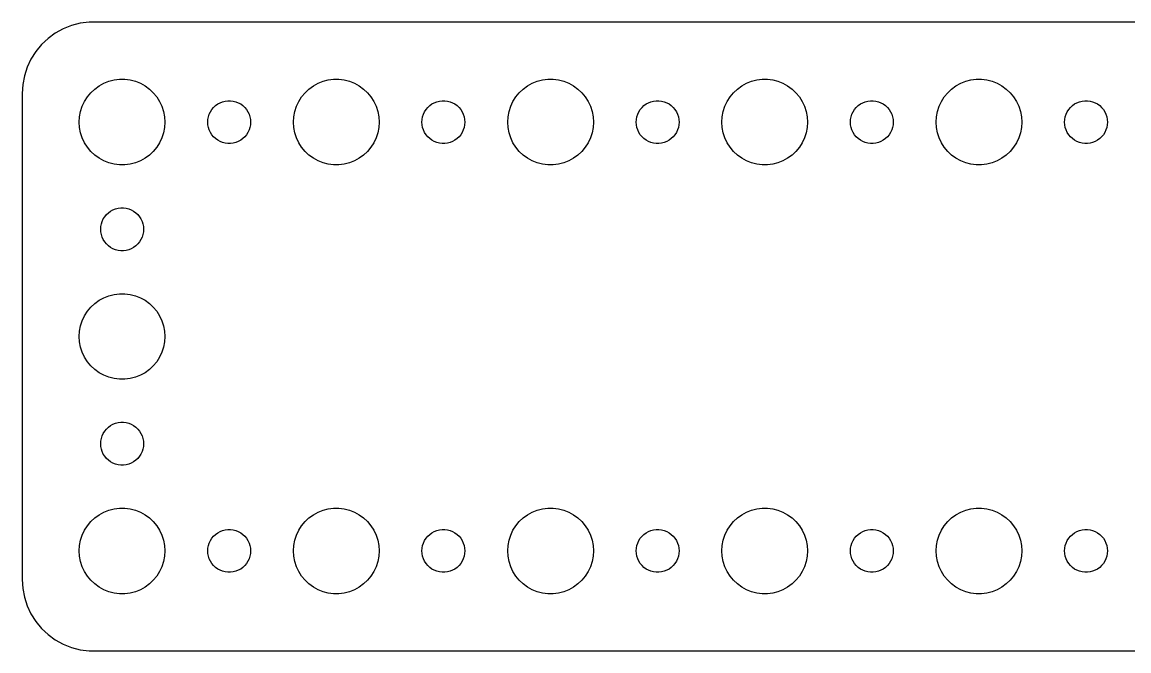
# Model space of a CAD drawing. Header units: metres. Extents: x -157 to 157, y -22 to 22.
# Drawn here: x -157 to -79.5, y -22 to 22 of the extents above; entities that cross this region are included whole.
import ezdxf

# ---------------------------------------------------------------- set-up
doc = ezdxf.new("R2010")
doc.units = ezdxf.units.M

msp = doc.modelspace()

# ---------------------------------------------------------------- linework, layer by layer
for p, q in [((-153.545, 21.7553), (-154.129, 21.5241)), ((-152.937, 21.9114), (-153.545, 21.7553)), ((-152.314, 21.9901), (-152.937, 21.9114)), ((152.314, 21.9901), (-152.314, 21.9901)), ((-154.679, 21.2216), (-155.187, 20.8526)), ((-154.129, 21.5241), (-154.679, 21.2216)), ((-155.645, 20.4227), (-156.045, 19.9389)), ((-155.187, 20.8526), (-155.645, 20.4227)), ((-156.382, 19.4088), (-156.649, 18.8406)), ((-156.045, 19.9389), (-156.382, 19.4088)), ((-156.649, 18.8406), (-156.843, 18.2434)), ((-156.843, 18.2434), (-156.961, 17.6267)), ((-151.277, 17.7145), (-150.927, 17.8532)), ((-150.927, 17.8532), (-150.562, 17.9469)), ((-150.562, 17.9469), (-150.188, 17.9941)), ((-150.188, 17.9941), (-149.812, 17.9941)), ((-149.812, 17.9941), (-149.438, 17.9469)), ((-149.438, 17.9469), (-149.073, 17.8532)), ((-149.073, 17.8532), (-148.723, 17.7145)), ((-136.277, 17.7145), (-135.927, 17.8532)), ((-135.927, 17.8532), (-135.562, 17.9469)), ((-135.562, 17.9469), (-135.188, 17.9941)), ((-135.188, 17.9941), (-134.812, 17.9941)), ((-134.812, 17.9941), (-134.438, 17.9469)), ((-134.438, 17.9469), (-134.073, 17.8532)), ((-134.073, 17.8532), (-133.723, 17.7145)), ((-121.277, 17.7145), (-120.927, 17.8532)), ((-120.927, 17.8532), (-120.562, 17.9469)), ((-120.562, 17.9469), (-120.188, 17.9941)), ((-120.188, 17.9941), (-119.812, 17.9941)), ((-119.812, 17.9941), (-119.438, 17.9469)), ((-119.438, 17.9469), (-119.073, 17.8532)), ((-119.073, 17.8532), (-118.723, 17.7145)), ((-106.277, 17.7145), (-105.927, 17.8532)), ((-105.927, 17.8532), (-105.562, 17.9469)), ((-105.562, 17.9469), (-105.188, 17.9941)), ((-105.188, 17.9941), (-104.812, 17.9941)), ((-104.812, 17.9941), (-104.438, 17.9469)), ((-104.438, 17.9469), (-104.073, 17.8532)), ((-104.073, 17.8532), (-103.723, 17.7145)), ((-91.2773, 17.7145), (-90.927, 17.8532)), ((-90.927, 17.8532), (-90.5621, 17.9469)), ((-90.5621, 17.9469), (-90.1884, 17.9941)), ((-90.1884, 17.9941), (-89.8116, 17.9941)), ((-89.8116, 17.9941), (-89.4379, 17.9469)), ((-89.4379, 17.9469), (-89.073, 17.8532)), ((-89.073, 17.8532), (-88.7227, 17.7145)), ((-156.961, 17.6267), (-157, 17)), ((-152.427, 16.7634), (-152.187, 17.0536)), ((-152.187, 17.0536), (-151.912, 17.3115)), ((-151.912, 17.3115), (-151.607, 17.533)), ((-151.607, 17.533), (-151.277, 17.7145)), ((-148.723, 17.7145), (-148.393, 17.533)), ((-148.393, 17.533), (-148.088, 17.3115)), ((-148.088, 17.3115), (-147.813, 17.0536)), ((-147.813, 17.0536), (-147.573, 16.7634)), ((-137.427, 16.7634), (-137.187, 17.0536)), ((-137.187, 17.0536), (-136.912, 17.3115)), ((-136.912, 17.3115), (-136.607, 17.533)), ((-136.607, 17.533), (-136.277, 17.7145)), ((-133.723, 17.7145), (-133.393, 17.533)), ((-133.393, 17.533), (-133.088, 17.3115)), ((-133.088, 17.3115), (-132.813, 17.0536)), ((-132.813, 17.0536), (-132.573, 16.7634)), ((-122.427, 16.7634), (-122.187, 17.0536)), ((-122.187, 17.0536), (-121.912, 17.3115)), ((-121.912, 17.3115), (-121.607, 17.533)), ((-121.607, 17.533), (-121.277, 17.7145)), ((-118.723, 17.7145), (-118.393, 17.533)), ((-118.393, 17.533), (-118.088, 17.3115)), ((-118.088, 17.3115), (-117.813, 17.0536)), ((-117.813, 17.0536), (-117.573, 16.7634)), ((-107.427, 16.7634), (-107.187, 17.0536)), ((-107.187, 17.0536), (-106.912, 17.3115)), ((-106.912, 17.3115), (-106.607, 17.533)), ((-106.607, 17.533), (-106.277, 17.7145)), ((-103.723, 17.7145), (-103.393, 17.533)), ((-103.393, 17.533), (-103.088, 17.3115)), ((-103.088, 17.3115), (-102.813, 17.0536)), ((-102.813, 17.0536), (-102.573, 16.7634)), ((-92.427, 16.7634), (-92.1869, 17.0536)), ((-92.1869, 17.0536), (-91.9123, 17.3115)), ((-91.9123, 17.3115), (-91.6075, 17.533)), ((-91.6075, 17.533), (-91.2773, 17.7145)), ((-88.7227, 17.7145), (-88.3925, 17.533)), ((-88.3925, 17.533), (-88.0877, 17.3115)), ((-88.0877, 17.3115), (-87.8131, 17.0536)), ((-87.8131, 17.0536), (-87.573, 16.7634)), ((-157, 17), (-157, -17)), ((-152.789, 16.1044), (-152.629, 16.4453)), ((-152.629, 16.4453), (-152.427, 16.7634)), ((-147.573, 16.7634), (-147.371, 16.4453)), ((-147.371, 16.4453), (-147.211, 16.1044)), ((-143.304, 16.2665), (-143.139, 16.3572)), ((-143.139, 16.3572), (-142.964, 16.4266)), ((-142.964, 16.4266), (-142.781, 16.4734)), ((-142.781, 16.4734), (-142.594, 16.497)), ((-142.594, 16.497), (-142.406, 16.497)), ((-142.406, 16.497), (-142.219, 16.4734)), ((-142.219, 16.4734), (-142.036, 16.4266)), ((-142.036, 16.4266), (-141.861, 16.3572)), ((-141.861, 16.3572), (-141.696, 16.2665)), ((-137.789, 16.1044), (-137.629, 16.4453)), ((-137.629, 16.4453), (-137.427, 16.7634)), ((-132.573, 16.7634), (-132.371, 16.4453)), ((-132.371, 16.4453), (-132.211, 16.1044)), ((-128.304, 16.2665), (-128.139, 16.3572)), ((-128.139, 16.3572), (-127.964, 16.4266)), ((-127.964, 16.4266), (-127.781, 16.4734)), ((-127.781, 16.4734), (-127.594, 16.497)), ((-127.594, 16.497), (-127.406, 16.497)), ((-127.406, 16.497), (-127.219, 16.4734)), ((-127.219, 16.4734), (-127.036, 16.4266)), ((-127.036, 16.4266), (-126.861, 16.3572)), ((-126.861, 16.3572), (-126.696, 16.2665)), ((-122.789, 16.1044), (-122.629, 16.4453)), ((-122.629, 16.4453), (-122.427, 16.7634)), ((-117.573, 16.7634), (-117.371, 16.4453)), ((-117.371, 16.4453), (-117.211, 16.1044)), ((-113.304, 16.2665), (-113.139, 16.3572)), ((-113.139, 16.3572), (-112.964, 16.4266)), ((-112.964, 16.4266), (-112.781, 16.4734)), ((-112.781, 16.4734), (-112.594, 16.497)), ((-112.594, 16.497), (-112.406, 16.497)), ((-112.406, 16.497), (-112.219, 16.4734)), ((-112.219, 16.4734), (-112.036, 16.4266)), ((-112.036, 16.4266), (-111.861, 16.3572)), ((-111.861, 16.3572), (-111.696, 16.2665)), ((-107.789, 16.1044), (-107.629, 16.4453)), ((-107.629, 16.4453), (-107.427, 16.7634)), ((-102.573, 16.7634), (-102.371, 16.4453)), ((-102.371, 16.4453), (-102.211, 16.1044)), ((-98.3037, 16.2665), (-98.1387, 16.3572)), ((-98.1387, 16.3572), (-97.9635, 16.4266)), ((-97.9635, 16.4266), (-97.7811, 16.4734)), ((-97.7811, 16.4734), (-97.5942, 16.497)), ((-97.5942, 16.497), (-97.4058, 16.497)), ((-97.4058, 16.497), (-97.2189, 16.4734)), ((-97.2189, 16.4734), (-97.0365, 16.4266)), ((-97.0365, 16.4266), (-96.8613, 16.3572)), ((-96.8613, 16.3572), (-96.6963, 16.2665)), ((-92.7893, 16.1044), (-92.6289, 16.4453)), ((-92.6289, 16.4453), (-92.427, 16.7634)), ((-87.573, 16.7634), (-87.3711, 16.4453)), ((-87.3711, 16.4453), (-87.2107, 16.1044)), ((-83.3037, 16.2665), (-83.1387, 16.3572)), ((-83.1387, 16.3572), (-82.9635, 16.4266)), ((-82.9635, 16.4266), (-82.7811, 16.4734)), ((-82.7811, 16.4734), (-82.5942, 16.497)), ((-82.5942, 16.497), (-82.4058, 16.497)), ((-82.4058, 16.497), (-82.2189, 16.4734)), ((-82.2189, 16.4734), (-82.0365, 16.4266)), ((-82.0365, 16.4266), (-81.8613, 16.3572)), ((-81.8613, 16.3572), (-81.6963, 16.2665)), ((-152.976, 15.376), (-152.906, 15.7461)), ((-152.906, 15.7461), (-152.789, 16.1044)), ((-147.211, 16.1044), (-147.094, 15.7461)), ((-147.094, 15.7461), (-147.024, 15.376)), ((-143.953, 15.373), (-143.895, 15.5522)), ((-143.895, 15.5522), (-143.814, 15.7226)), ((-143.814, 15.7226), (-143.714, 15.8817)), ((-143.714, 15.8817), (-143.593, 16.0268)), ((-143.593, 16.0268), (-143.456, 16.1558)), ((-143.456, 16.1558), (-143.304, 16.2665)), ((-141.696, 16.2665), (-141.544, 16.1558)), ((-141.544, 16.1558), (-141.407, 16.0268)), ((-141.407, 16.0268), (-141.286, 15.8817)), ((-141.286, 15.8817), (-141.186, 15.7226)), ((-141.186, 15.7226), (-141.105, 15.5522)), ((-141.105, 15.5522), (-141.047, 15.373)), ((-137.976, 15.376), (-137.906, 15.7461)), ((-137.906, 15.7461), (-137.789, 16.1044)), ((-132.211, 16.1044), (-132.094, 15.7461)), ((-132.094, 15.7461), (-132.024, 15.376)), ((-128.953, 15.373), (-128.895, 15.5522)), ((-128.895, 15.5522), (-128.814, 15.7226)), ((-128.814, 15.7226), (-128.714, 15.8817)), ((-128.714, 15.8817), (-128.593, 16.0268)), ((-128.593, 16.0268), (-128.456, 16.1558)), ((-128.456, 16.1558), (-128.304, 16.2665)), ((-126.696, 16.2665), (-126.544, 16.1558)), ((-126.544, 16.1558), (-126.407, 16.0268)), ((-126.407, 16.0268), (-126.286, 15.8817)), ((-126.286, 15.8817), (-126.186, 15.7226)), ((-126.186, 15.7226), (-126.105, 15.5522)), ((-126.105, 15.5522), (-126.047, 15.373)), ((-122.976, 15.376), (-122.906, 15.7461)), ((-122.906, 15.7461), (-122.789, 16.1044)), ((-117.211, 16.1044), (-117.094, 15.7461)), ((-117.094, 15.7461), (-117.024, 15.376)), ((-113.953, 15.373), (-113.895, 15.5522)), ((-113.895, 15.5522), (-113.814, 15.7226)), ((-113.814, 15.7226), (-113.714, 15.8817)), ((-113.714, 15.8817), (-113.593, 16.0268)), ((-113.593, 16.0268), (-113.456, 16.1558)), ((-113.456, 16.1558), (-113.304, 16.2665)), ((-111.696, 16.2665), (-111.544, 16.1558)), ((-111.544, 16.1558), (-111.407, 16.0268)), ((-111.407, 16.0268), (-111.286, 15.8817)), ((-111.286, 15.8817), (-111.186, 15.7226)), ((-111.186, 15.7226), (-111.105, 15.5522)), ((-111.105, 15.5522), (-111.047, 15.373)), ((-107.976, 15.376), (-107.906, 15.7461)), ((-107.906, 15.7461), (-107.789, 16.1044)), ((-102.211, 16.1044), (-102.094, 15.7461)), ((-102.094, 15.7461), (-102.024, 15.376)), ((-98.9529, 15.373), (-98.8947, 15.5522)), ((-98.8947, 15.5522), (-98.8145, 15.7226)), ((-98.8145, 15.7226), (-98.7135, 15.8817)), ((-98.7135, 15.8817), (-98.5934, 16.0268)), ((-98.5934, 16.0268), (-98.4561, 16.1558)), ((-98.4561, 16.1558), (-98.3037, 16.2665)), ((-96.6963, 16.2665), (-96.5439, 16.1558)), ((-96.5439, 16.1558), (-96.4065, 16.0268)), ((-96.4065, 16.0268), (-96.2865, 15.8817)), ((-96.2865, 15.8817), (-96.1855, 15.7226)), ((-96.1855, 15.7226), (-96.1053, 15.5522)), ((-96.1053, 15.5522), (-96.0471, 15.373)), ((-92.9763, 15.376), (-92.9057, 15.7461)), ((-92.9057, 15.7461), (-92.7893, 16.1044)), ((-87.2107, 16.1044), (-87.0943, 15.7461)), ((-87.0943, 15.7461), (-87.0237, 15.376)), ((-83.9529, 15.373), (-83.8947, 15.5522)), ((-83.8947, 15.5522), (-83.8145, 15.7226)), ((-83.8145, 15.7226), (-83.7135, 15.8817)), ((-83.7135, 15.8817), (-83.5934, 16.0268)), ((-83.5934, 16.0268), (-83.4561, 16.1558)), ((-83.4561, 16.1558), (-83.3037, 16.2665)), ((-81.6963, 16.2665), (-81.5439, 16.1558)), ((-81.5439, 16.1558), (-81.4065, 16.0268)), ((-81.4065, 16.0268), (-81.2865, 15.8817)), ((-81.2865, 15.8817), (-81.1855, 15.7226)), ((-81.1855, 15.7226), (-81.1053, 15.5522)), ((-81.1053, 15.5522), (-81.0471, 15.373)), ((-153, 15), (-152.976, 15.376)), ((-152.976, 14.624), (-153, 15)), ((-147.024, 15.376), (-147, 15)), ((-147, 15), (-147.024, 14.624)), ((-144, 15), (-143.988, 15.188)), ((-143.988, 14.812), (-144, 15)), ((-143.988, 15.188), (-143.953, 15.373)), ((-143.953, 14.627), (-143.988, 14.812)), ((-141.047, 15.373), (-141.012, 15.188)), ((-141.012, 14.812), (-141.047, 14.627)), ((-141.012, 15.188), (-141, 15)), ((-141, 15), (-141.012, 14.812)), ((-138, 15), (-137.976, 15.376)), ((-137.976, 14.624), (-138, 15)), ((-132.024, 15.376), (-132, 15)), ((-132, 15), (-132.024, 14.624)), ((-129, 15), (-128.988, 15.188)), ((-128.988, 14.812), (-129, 15)), ((-128.988, 15.188), (-128.953, 15.373)), ((-128.953, 14.627), (-128.988, 14.812)), ((-126.047, 15.373), (-126.012, 15.188)), ((-126.012, 14.812), (-126.047, 14.627)), ((-126.012, 15.188), (-126, 15)), ((-126, 15), (-126.012, 14.812)), ((-123, 15), (-122.976, 15.376)), ((-122.976, 14.624), (-123, 15)), ((-117.024, 15.376), (-117, 15)), ((-117, 15), (-117.024, 14.624)), ((-114, 15), (-113.988, 15.188)), ((-113.988, 14.812), (-114, 15)), ((-113.988, 15.188), (-113.953, 15.373)), ((-113.953, 14.627), (-113.988, 14.812)), ((-111.047, 15.373), (-111.012, 15.188)), ((-111.012, 14.812), (-111.047, 14.627)), ((-111.012, 15.188), (-111, 15)), ((-111, 15), (-111.012, 14.812)), ((-108, 15), (-107.976, 15.376)), ((-107.976, 14.624), (-108, 15)), ((-102.024, 15.376), (-102, 15)), ((-102, 15), (-102.024, 14.624)), ((-99, 15), (-98.9882, 15.188)), ((-98.9882, 14.812), (-99, 15)), ((-98.9882, 15.188), (-98.9529, 15.373)), ((-98.9529, 14.627), (-98.9882, 14.812)), ((-96.0471, 15.373), (-96.0118, 15.188)), ((-96.0118, 14.812), (-96.0471, 14.627)), ((-96.0118, 15.188), (-96, 15)), ((-96, 15), (-96.0118, 14.812)), ((-93, 15), (-92.9763, 15.376)), ((-92.9763, 14.624), (-93, 15)), ((-87.0237, 15.376), (-87, 15)), ((-87, 15), (-87.0237, 14.624)), ((-84, 15), (-83.9882, 15.188)), ((-83.9882, 14.812), (-84, 15)), ((-83.9882, 15.188), (-83.9529, 15.373)), ((-83.9529, 14.627), (-83.9882, 14.812)), ((-81.0471, 15.373), (-81.0118, 15.188)), ((-81.0118, 14.812), (-81.0471, 14.627)), ((-81.0118, 15.188), (-81, 15)), ((-81, 15), (-81.0118, 14.812)), ((-152.906, 14.2539), (-152.976, 14.624)), ((-152.789, 13.8956), (-152.906, 14.2539)), ((-147.094, 14.2539), (-147.211, 13.8956)), ((-147.024, 14.624), (-147.094, 14.2539)), ((-143.895, 14.4478), (-143.953, 14.627)), ((-143.814, 14.2774), (-143.895, 14.4478)), ((-143.714, 14.1183), (-143.814, 14.2774)), ((-143.593, 13.9732), (-143.714, 14.1183)), ((-143.456, 13.8442), (-143.593, 13.9732)), ((-141.407, 13.9732), (-141.544, 13.8442)), ((-141.286, 14.1183), (-141.407, 13.9732)), ((-141.186, 14.2774), (-141.286, 14.1183)), ((-141.105, 14.4478), (-141.186, 14.2774)), ((-141.047, 14.627), (-141.105, 14.4478)), ((-137.906, 14.2539), (-137.976, 14.624)), ((-137.789, 13.8956), (-137.906, 14.2539)), ((-132.094, 14.2539), (-132.211, 13.8956)), ((-132.024, 14.624), (-132.094, 14.2539)), ((-128.895, 14.4478), (-128.953, 14.627)), ((-128.814, 14.2774), (-128.895, 14.4478)), ((-128.714, 14.1183), (-128.814, 14.2774)), ((-128.593, 13.9732), (-128.714, 14.1183)), ((-128.456, 13.8442), (-128.593, 13.9732)), ((-126.407, 13.9732), (-126.544, 13.8442)), ((-126.286, 14.1183), (-126.407, 13.9732)), ((-126.186, 14.2774), (-126.286, 14.1183)), ((-126.105, 14.4478), (-126.186, 14.2774)), ((-126.047, 14.627), (-126.105, 14.4478)), ((-122.906, 14.2539), (-122.976, 14.624)), ((-122.789, 13.8956), (-122.906, 14.2539)), ((-117.094, 14.2539), (-117.211, 13.8956)), ((-117.024, 14.624), (-117.094, 14.2539)), ((-113.895, 14.4478), (-113.953, 14.627)), ((-113.814, 14.2774), (-113.895, 14.4478)), ((-113.714, 14.1183), (-113.814, 14.2774)), ((-113.593, 13.9732), (-113.714, 14.1183)), ((-113.456, 13.8442), (-113.593, 13.9732)), ((-111.407, 13.9732), (-111.544, 13.8442)), ((-111.286, 14.1183), (-111.407, 13.9732)), ((-111.186, 14.2774), (-111.286, 14.1183)), ((-111.105, 14.4478), (-111.186, 14.2774)), ((-111.047, 14.627), (-111.105, 14.4478)), ((-107.906, 14.2539), (-107.976, 14.624)), ((-107.789, 13.8956), (-107.906, 14.2539)), ((-102.094, 14.2539), (-102.211, 13.8956)), ((-102.024, 14.624), (-102.094, 14.2539)), ((-98.8947, 14.4478), (-98.9529, 14.627)), ((-98.8145, 14.2774), (-98.8947, 14.4478)), ((-98.7135, 14.1183), (-98.8145, 14.2774)), ((-98.5934, 13.9732), (-98.7135, 14.1183)), ((-98.4561, 13.8442), (-98.5934, 13.9732)), ((-96.4065, 13.9732), (-96.5439, 13.8442)), ((-96.2865, 14.1183), (-96.4065, 13.9732)), ((-96.1855, 14.2774), (-96.2865, 14.1183)), ((-96.1053, 14.4478), (-96.1855, 14.2774)), ((-96.0471, 14.627), (-96.1053, 14.4478)), ((-92.9057, 14.2539), (-92.9763, 14.624)), ((-92.7893, 13.8956), (-92.9057, 14.2539)), ((-87.0943, 14.2539), (-87.2107, 13.8956)), ((-87.0237, 14.624), (-87.0943, 14.2539)), ((-83.8947, 14.4478), (-83.9529, 14.627)), ((-83.8145, 14.2774), (-83.8947, 14.4478)), ((-83.7135, 14.1183), (-83.8145, 14.2774)), ((-83.5934, 13.9732), (-83.7135, 14.1183)), ((-83.4561, 13.8442), (-83.5934, 13.9732)), ((-81.4065, 13.9732), (-81.5439, 13.8442)), ((-81.2865, 14.1183), (-81.4065, 13.9732)), ((-81.1855, 14.2774), (-81.2865, 14.1183)), ((-81.1053, 14.4478), (-81.1855, 14.2774)), ((-81.0471, 14.627), (-81.1053, 14.4478)), ((-152.629, 13.5547), (-152.789, 13.8956)), ((-152.427, 13.2366), (-152.629, 13.5547)), ((-152.187, 12.9464), (-152.427, 13.2366)), ((-147.573, 13.2366), (-147.813, 12.9464)), ((-147.371, 13.5547), (-147.573, 13.2366)), ((-147.211, 13.8956), (-147.371, 13.5547)), ((-143.304, 13.7335), (-143.456, 13.8442)), ((-143.139, 13.6427), (-143.304, 13.7335)), ((-142.964, 13.5734), (-143.139, 13.6427)), ((-142.781, 13.5266), (-142.964, 13.5734)), ((-142.594, 13.5029), (-142.781, 13.5266)), ((-142.406, 13.5029), (-142.594, 13.5029)), ((-142.219, 13.5266), (-142.406, 13.5029)), ((-142.036, 13.5734), (-142.219, 13.5266)), ((-141.861, 13.6427), (-142.036, 13.5734)), ((-141.696, 13.7335), (-141.861, 13.6427)), ((-141.544, 13.8442), (-141.696, 13.7335)), ((-137.629, 13.5547), (-137.789, 13.8956)), ((-137.427, 13.2366), (-137.629, 13.5547)), ((-137.187, 12.9464), (-137.427, 13.2366)), ((-132.573, 13.2366), (-132.813, 12.9464)), ((-132.371, 13.5547), (-132.573, 13.2366)), ((-132.211, 13.8956), (-132.371, 13.5547)), ((-128.304, 13.7335), (-128.456, 13.8442)), ((-128.139, 13.6427), (-128.304, 13.7335)), ((-127.964, 13.5734), (-128.139, 13.6427)), ((-127.781, 13.5266), (-127.964, 13.5734)), ((-127.594, 13.5029), (-127.781, 13.5266)), ((-127.406, 13.5029), (-127.594, 13.5029)), ((-127.219, 13.5266), (-127.406, 13.5029)), ((-127.036, 13.5734), (-127.219, 13.5266)), ((-126.861, 13.6427), (-127.036, 13.5734)), ((-126.696, 13.7335), (-126.861, 13.6427)), ((-126.544, 13.8442), (-126.696, 13.7335)), ((-122.629, 13.5547), (-122.789, 13.8956)), ((-122.427, 13.2366), (-122.629, 13.5547)), ((-122.187, 12.9464), (-122.427, 13.2366)), ((-117.573, 13.2366), (-117.813, 12.9464)), ((-117.371, 13.5547), (-117.573, 13.2366)), ((-117.211, 13.8956), (-117.371, 13.5547)), ((-113.304, 13.7335), (-113.456, 13.8442)), ((-113.139, 13.6427), (-113.304, 13.7335)), ((-112.964, 13.5734), (-113.139, 13.6427)), ((-112.781, 13.5266), (-112.964, 13.5734)), ((-112.594, 13.5029), (-112.781, 13.5266)), ((-112.406, 13.5029), (-112.594, 13.5029)), ((-112.219, 13.5266), (-112.406, 13.5029)), ((-112.036, 13.5734), (-112.219, 13.5266)), ((-111.861, 13.6427), (-112.036, 13.5734)), ((-111.696, 13.7335), (-111.861, 13.6427)), ((-111.544, 13.8442), (-111.696, 13.7335)), ((-107.629, 13.5547), (-107.789, 13.8956)), ((-107.427, 13.2366), (-107.629, 13.5547)), ((-107.187, 12.9464), (-107.427, 13.2366)), ((-102.573, 13.2366), (-102.813, 12.9464)), ((-102.371, 13.5547), (-102.573, 13.2366)), ((-102.211, 13.8956), (-102.371, 13.5547)), ((-98.3037, 13.7335), (-98.4561, 13.8442)), ((-98.1387, 13.6427), (-98.3037, 13.7335)), ((-97.9635, 13.5734), (-98.1387, 13.6427)), ((-97.7811, 13.5266), (-97.9635, 13.5734)), ((-97.5942, 13.5029), (-97.7811, 13.5266)), ((-97.4058, 13.5029), (-97.5942, 13.5029)), ((-97.2189, 13.5266), (-97.4058, 13.5029)), ((-97.0365, 13.5734), (-97.2189, 13.5266)), ((-96.8613, 13.6427), (-97.0365, 13.5734)), ((-96.6963, 13.7335), (-96.8613, 13.6427)), ((-96.5439, 13.8442), (-96.6963, 13.7335)), ((-92.6289, 13.5547), (-92.7893, 13.8956)), ((-92.427, 13.2366), (-92.6289, 13.5547)), ((-92.1869, 12.9464), (-92.427, 13.2366)), ((-87.573, 13.2366), (-87.8131, 12.9464)), ((-87.3711, 13.5547), (-87.573, 13.2366)), ((-87.2107, 13.8956), (-87.3711, 13.5547)), ((-83.3037, 13.7335), (-83.4561, 13.8442)), ((-83.1387, 13.6427), (-83.3037, 13.7335)), ((-82.9635, 13.5734), (-83.1387, 13.6427)), ((-82.7811, 13.5266), (-82.9635, 13.5734)), ((-82.5942, 13.5029), (-82.7811, 13.5266)), ((-82.4058, 13.5029), (-82.5942, 13.5029)), ((-82.2189, 13.5266), (-82.4058, 13.5029)), ((-82.0365, 13.5734), (-82.2189, 13.5266)), ((-81.8613, 13.6427), (-82.0365, 13.5734)), ((-81.6963, 13.7335), (-81.8613, 13.6427)), ((-81.5439, 13.8442), (-81.6963, 13.7335)), ((-151.912, 12.6884), (-152.187, 12.9464)), ((-151.607, 12.467), (-151.912, 12.6884)), ((-151.277, 12.2855), (-151.607, 12.467)), ((-148.393, 12.467), (-148.723, 12.2855)), ((-148.088, 12.6884), (-148.393, 12.467)), ((-147.813, 12.9464), (-148.088, 12.6884)), ((-136.912, 12.6884), (-137.187, 12.9464)), ((-136.607, 12.467), (-136.912, 12.6884)), ((-136.277, 12.2855), (-136.607, 12.467)), ((-133.393, 12.467), (-133.723, 12.2855)), ((-133.088, 12.6884), (-133.393, 12.467)), ((-132.813, 12.9464), (-133.088, 12.6884)), ((-121.912, 12.6884), (-122.187, 12.9464)), ((-121.607, 12.467), (-121.912, 12.6884)), ((-121.277, 12.2855), (-121.607, 12.467)), ((-118.393, 12.467), (-118.723, 12.2855)), ((-118.088, 12.6884), (-118.393, 12.467)), ((-117.813, 12.9464), (-118.088, 12.6884)), ((-106.912, 12.6884), (-107.187, 12.9464)), ((-106.607, 12.467), (-106.912, 12.6884)), ((-106.277, 12.2855), (-106.607, 12.467)), ((-103.393, 12.467), (-103.723, 12.2855)), ((-103.088, 12.6884), (-103.393, 12.467)), ((-102.813, 12.9464), (-103.088, 12.6884)), ((-91.9123, 12.6884), (-92.1869, 12.9464)), ((-91.6075, 12.467), (-91.9123, 12.6884)), ((-91.2773, 12.2855), (-91.6075, 12.467)), ((-88.3925, 12.467), (-88.7227, 12.2855)), ((-88.0877, 12.6884), (-88.3925, 12.467)), ((-87.8131, 12.9464), (-88.0877, 12.6884)), ((-150.927, 12.1468), (-151.277, 12.2855)), ((-150.562, 12.0531), (-150.927, 12.1468)), ((-150.188, 12.0059), (-150.562, 12.0531)), ((-149.812, 12.0059), (-150.188, 12.0059)), ((-149.438, 12.0531), (-149.812, 12.0059)), ((-149.073, 12.1468), (-149.438, 12.0531)), ((-148.723, 12.2855), (-149.073, 12.1468)), ((-135.927, 12.1468), (-136.277, 12.2855)), ((-135.562, 12.0531), (-135.927, 12.1468)), ((-135.188, 12.0059), (-135.562, 12.0531)), ((-134.812, 12.0059), (-135.188, 12.0059)), ((-134.438, 12.0531), (-134.812, 12.0059)), ((-134.073, 12.1468), (-134.438, 12.0531)), ((-133.723, 12.2855), (-134.073, 12.1468)), ((-120.927, 12.1468), (-121.277, 12.2855)), ((-120.562, 12.0531), (-120.927, 12.1468)), ((-120.188, 12.0059), (-120.562, 12.0531)), ((-119.812, 12.0059), (-120.188, 12.0059)), ((-119.438, 12.0531), (-119.812, 12.0059)), ((-119.073, 12.1468), (-119.438, 12.0531)), ((-118.723, 12.2855), (-119.073, 12.1468)), ((-105.927, 12.1468), (-106.277, 12.2855)), ((-105.562, 12.0531), (-105.927, 12.1468)), ((-105.188, 12.0059), (-105.562, 12.0531)), ((-104.812, 12.0059), (-105.188, 12.0059)), ((-104.438, 12.0531), (-104.812, 12.0059)), ((-104.073, 12.1468), (-104.438, 12.0531)), ((-103.723, 12.2855), (-104.073, 12.1468)), ((-90.927, 12.1468), (-91.2773, 12.2855)), ((-90.5621, 12.0531), (-90.927, 12.1468)), ((-90.1884, 12.0059), (-90.5621, 12.0531)), ((-89.8116, 12.0059), (-90.1884, 12.0059)), ((-89.4379, 12.0531), (-89.8116, 12.0059)), ((-89.073, 12.1468), (-89.4379, 12.0531)), ((-88.7227, 12.2855), (-89.073, 12.1468)), ((-151.214, 8.38167), (-151.093, 8.52681)), ((-151.093, 8.52681), (-150.956, 8.65576)), ((-150.956, 8.65576), (-150.804, 8.76648)), ((-150.804, 8.76648), (-150.639, 8.85724)), ((-150.639, 8.85724), (-150.464, 8.92657)), ((-150.464, 8.92657), (-150.281, 8.97342)), ((-150.281, 8.97342), (-150.094, 8.99704)), ((-150.094, 8.99704), (-149.906, 8.99704)), ((-149.906, 8.99704), (-149.719, 8.97342)), ((-149.719, 8.97342), (-149.536, 8.92657)), ((-149.536, 8.92657), (-149.361, 8.85724)), ((-149.361, 8.85724), (-149.196, 8.76648)), ((-149.196, 8.76648), (-149.044, 8.65576)), ((-149.044, 8.65576), (-148.907, 8.52681)), ((-148.907, 8.52681), (-148.786, 8.38167)), ((-151.488, 7.68799), (-151.453, 7.87303)), ((-151.453, 7.87303), (-151.395, 8.05219)), ((-151.395, 8.05219), (-151.314, 8.22263)), ((-151.314, 8.22263), (-151.214, 8.38167)), ((-148.786, 8.38167), (-148.686, 8.22263)), ((-148.686, 8.22263), (-148.605, 8.05219)), ((-148.605, 8.05219), (-148.547, 7.87303)), ((-148.547, 7.87303), (-148.512, 7.68799)), ((-151.5, 7.5), (-151.488, 7.68799)), ((-151.488, 7.312), (-151.5, 7.5)), ((-151.453, 7.12695), (-151.488, 7.312)), ((-151.395, 6.9478), (-151.453, 7.12695)), ((-148.547, 7.12695), (-148.605, 6.9478)), ((-148.512, 7.312), (-148.547, 7.12695)), ((-148.512, 7.68799), (-148.5, 7.5)), ((-148.5, 7.5), (-148.512, 7.312)), ((-151.314, 6.77736), (-151.395, 6.9478)), ((-151.214, 6.61832), (-151.314, 6.77736)), ((-151.093, 6.47318), (-151.214, 6.61832)), ((-150.956, 6.34422), (-151.093, 6.47318)), ((-150.804, 6.23351), (-150.956, 6.34422)), ((-150.639, 6.14275), (-150.804, 6.23351)), ((-149.196, 6.23351), (-149.361, 6.14275)), ((-149.044, 6.34422), (-149.196, 6.23351)), ((-148.907, 6.47318), (-149.044, 6.34422)), ((-148.786, 6.61832), (-148.907, 6.47318)), ((-148.686, 6.77736), (-148.786, 6.61832)), ((-148.605, 6.9478), (-148.686, 6.77736)), ((-150.464, 6.07341), (-150.639, 6.14275)), ((-150.281, 6.02657), (-150.464, 6.07341)), ((-150.094, 6.00294), (-150.281, 6.02657)), ((-149.906, 6.00294), (-150.094, 6.00294)), ((-149.719, 6.02657), (-149.906, 6.00294)), ((-149.536, 6.07341), (-149.719, 6.02657)), ((-149.361, 6.14275), (-149.536, 6.07341)), ((-151.912, 2.31154), (-151.607, 2.53297)), ((-151.607, 2.53297), (-151.277, 2.71448)), ((-151.277, 2.71448), (-150.927, 2.85316)), ((-150.927, 2.85316), (-150.562, 2.94685)), ((-150.562, 2.94685), (-150.188, 2.99408)), ((-150.188, 2.99408), (-149.812, 2.99408)), ((-149.812, 2.99408), (-149.438, 2.94685)), ((-149.438, 2.94685), (-149.073, 2.85316)), ((-149.073, 2.85316), (-148.723, 2.71448)), ((-148.723, 2.71448), (-148.393, 2.53297)), ((-148.393, 2.53297), (-148.088, 2.31154)), ((-152.629, 1.44525), (-152.427, 1.76335)), ((-152.427, 1.76335), (-152.187, 2.05363)), ((-152.187, 2.05363), (-151.912, 2.31154)), ((-148.088, 2.31154), (-147.813, 2.05363)), ((-147.813, 2.05363), (-147.573, 1.76335)), ((-147.573, 1.76335), (-147.371, 1.44525)), ((-152.906, 0.74606), (-152.789, 1.10437)), ((-152.789, 1.10437), (-152.629, 1.44525)), ((-147.371, 1.44525), (-147.211, 1.10437)), ((-147.211, 1.10437), (-147.094, 0.74606)), ((-153, 0), (-152.976, 0.37599)), ((-152.976, -0.37599), (-153, 0)), ((-152.976, 0.37599), (-152.906, 0.74606)), ((-147.094, 0.74606), (-147.024, 0.37599)), ((-147.024, 0.37599), (-147, 0)), ((-147, 0), (-147.024, -0.37599)), ((-152.906, -0.74606), (-152.976, -0.37599)), ((-152.789, -1.10437), (-152.906, -0.74606)), ((-147.094, -0.74606), (-147.211, -1.10437)), ((-147.024, -0.37599), (-147.094, -0.74606)), ((-152.629, -1.44525), (-152.789, -1.10437)), ((-152.427, -1.76335), (-152.629, -1.44525)), ((-147.371, -1.44525), (-147.573, -1.76335)), ((-147.211, -1.10437), (-147.371, -1.44525)), ((-152.187, -2.05363), (-152.427, -1.76335)), ((-151.912, -2.31154), (-152.187, -2.05363)), ((-151.607, -2.53297), (-151.912, -2.31154)), ((-148.088, -2.31154), (-148.393, -2.53297)), ((-147.813, -2.05363), (-148.088, -2.31154)), ((-147.573, -1.76335), (-147.813, -2.05363)), ((-151.277, -2.71448), (-151.607, -2.53297)), ((-150.927, -2.85316), (-151.277, -2.71448)), ((-150.562, -2.94685), (-150.927, -2.85316)), ((-150.188, -2.99408), (-150.562, -2.94685)), ((-149.812, -2.99408), (-150.188, -2.99408)), ((-149.438, -2.94685), (-149.812, -2.99408)), ((-149.073, -2.85316), (-149.438, -2.94685)), ((-148.723, -2.71448), (-149.073, -2.85316)), ((-148.393, -2.53297), (-148.723, -2.71448)), ((-150.804, -6.23351), (-150.639, -6.14275)), ((-150.639, -6.14275), (-150.464, -6.07341)), ((-150.464, -6.07341), (-150.281, -6.02657)), ((-150.281, -6.02657), (-150.094, -6.00294)), ((-150.094, -6.00294), (-149.906, -6.00294)), ((-149.906, -6.00294), (-149.719, -6.02657)), ((-149.719, -6.02657), (-149.536, -6.07341)), ((-149.536, -6.07341), (-149.361, -6.14275)), ((-149.361, -6.14275), (-149.196, -6.23351)), ((-151.453, -7.12695), (-151.395, -6.9478)), ((-151.395, -6.9478), (-151.314, -6.77736)), ((-151.314, -6.77736), (-151.214, -6.61832)), ((-151.214, -6.61832), (-151.093, -6.47318)), ((-151.093, -6.47318), (-150.956, -6.34422)), ((-150.956, -6.34422), (-150.804, -6.23351)), ((-149.196, -6.23351), (-149.044, -6.34422)), ((-149.044, -6.34422), (-148.907, -6.47318)), ((-148.907, -6.47318), (-148.786, -6.61832)), ((-148.786, -6.61832), (-148.686, -6.77736)), ((-148.686, -6.77736), (-148.605, -6.9478)), ((-148.605, -6.9478), (-148.547, -7.12695)), ((-151.5, -7.5), (-151.488, -7.312)), ((-151.488, -7.68799), (-151.5, -7.5)), ((-151.488, -7.312), (-151.453, -7.12695)), ((-151.453, -7.87303), (-151.488, -7.68799)), ((-148.547, -7.12695), (-148.512, -7.312)), ((-148.512, -7.68799), (-148.547, -7.87303)), ((-148.512, -7.312), (-148.5, -7.5)), ((-148.5, -7.5), (-148.512, -7.68799)), ((-151.395, -8.05219), (-151.453, -7.87303)), ((-151.314, -8.22263), (-151.395, -8.05219)), ((-151.214, -8.38167), (-151.314, -8.22263)), ((-151.093, -8.52681), (-151.214, -8.38167)), ((-148.786, -8.38167), (-148.907, -8.52681)), ((-148.686, -8.22263), (-148.786, -8.38167)), ((-148.605, -8.05219), (-148.686, -8.22263)), ((-148.547, -7.87303), (-148.605, -8.05219)), ((-150.956, -8.65576), (-151.093, -8.52681)), ((-150.804, -8.76648), (-150.956, -8.65576)), ((-150.639, -8.85724), (-150.804, -8.76648)), ((-150.464, -8.92657), (-150.639, -8.85724)), ((-150.281, -8.97342), (-150.464, -8.92657)), ((-150.094, -8.99704), (-150.281, -8.97342)), ((-149.906, -8.99704), (-150.094, -8.99704)), ((-149.719, -8.97342), (-149.906, -8.99704)), ((-149.536, -8.92657), (-149.719, -8.97342)), ((-149.361, -8.85724), (-149.536, -8.92657)), ((-149.196, -8.76648), (-149.361, -8.85724)), ((-149.044, -8.65576), (-149.196, -8.76648)), ((-148.907, -8.52681), (-149.044, -8.65576)), ((-151.607, -12.467), (-151.277, -12.2855)), ((-151.277, -12.2855), (-150.927, -12.1468)), ((-150.927, -12.1468), (-150.562, -12.0531)), ((-150.562, -12.0531), (-150.188, -12.0059)), ((-150.188, -12.0059), (-149.812, -12.0059)), ((-149.812, -12.0059), (-149.438, -12.0531)), ((-149.438, -12.0531), (-149.073, -12.1468)), ((-149.073, -12.1468), (-148.723, -12.2855)), ((-148.723, -12.2855), (-148.393, -12.467)), ((-136.607, -12.467), (-136.277, -12.2855)), ((-136.277, -12.2855), (-135.927, -12.1468)), ((-135.927, -12.1468), (-135.562, -12.0531)), ((-135.562, -12.0531), (-135.188, -12.0059)), ((-135.188, -12.0059), (-134.812, -12.0059)), ((-134.812, -12.0059), (-134.438, -12.0531)), ((-134.438, -12.0531), (-134.073, -12.1468)), ((-134.073, -12.1468), (-133.723, -12.2855)), ((-133.723, -12.2855), (-133.393, -12.467)), ((-121.607, -12.467), (-121.277, -12.2855)), ((-121.277, -12.2855), (-120.927, -12.1468)), ((-120.927, -12.1468), (-120.562, -12.0531)), ((-120.562, -12.0531), (-120.188, -12.0059)), ((-120.188, -12.0059), (-119.812, -12.0059)), ((-119.812, -12.0059), (-119.438, -12.0531)), ((-119.438, -12.0531), (-119.073, -12.1468)), ((-119.073, -12.1468), (-118.723, -12.2855)), ((-118.723, -12.2855), (-118.393, -12.467)), ((-106.607, -12.467), (-106.277, -12.2855)), ((-106.277, -12.2855), (-105.927, -12.1468)), ((-105.927, -12.1468), (-105.562, -12.0531)), ((-105.562, -12.0531), (-105.188, -12.0059)), ((-105.188, -12.0059), (-104.812, -12.0059)), ((-104.812, -12.0059), (-104.438, -12.0531)), ((-104.438, -12.0531), (-104.073, -12.1468)), ((-104.073, -12.1468), (-103.723, -12.2855)), ((-103.723, -12.2855), (-103.393, -12.467)), ((-91.6075, -12.467), (-91.2773, -12.2855)), ((-91.2773, -12.2855), (-90.927, -12.1468)), ((-90.927, -12.1468), (-90.5621, -12.0531)), ((-90.5621, -12.0531), (-90.1884, -12.0059)), ((-90.1884, -12.0059), (-89.8116, -12.0059)), ((-89.8116, -12.0059), (-89.4379, -12.0531)), ((-89.4379, -12.0531), (-89.073, -12.1468)), ((-89.073, -12.1468), (-88.7227, -12.2855)), ((-88.7227, -12.2855), (-88.3925, -12.467)), ((-152.427, -13.2366), (-152.187, -12.9464)), ((-152.187, -12.9464), (-151.912, -12.6884)), ((-151.912, -12.6884), (-151.607, -12.467)), ((-148.393, -12.467), (-148.088, -12.6884)), ((-148.088, -12.6884), (-147.813, -12.9464)), ((-147.813, -12.9464), (-147.573, -13.2366)), ((-137.427, -13.2366), (-137.187, -12.9464)), ((-137.187, -12.9464), (-136.912, -12.6884)), ((-136.912, -12.6884), (-136.607, -12.467)), ((-133.393, -12.467), (-133.088, -12.6884)), ((-133.088, -12.6884), (-132.813, -12.9464)), ((-132.813, -12.9464), (-132.573, -13.2366)), ((-122.427, -13.2366), (-122.187, -12.9464)), ((-122.187, -12.9464), (-121.912, -12.6884)), ((-121.912, -12.6884), (-121.607, -12.467)), ((-118.393, -12.467), (-118.088, -12.6884)), ((-118.088, -12.6884), (-117.813, -12.9464)), ((-117.813, -12.9464), (-117.573, -13.2366)), ((-107.427, -13.2366), (-107.187, -12.9464)), ((-107.187, -12.9464), (-106.912, -12.6884)), ((-106.912, -12.6884), (-106.607, -12.467)), ((-103.393, -12.467), (-103.088, -12.6884)), ((-103.088, -12.6884), (-102.813, -12.9464)), ((-102.813, -12.9464), (-102.573, -13.2366)), ((-92.427, -13.2366), (-92.1869, -12.9464)), ((-92.1869, -12.9464), (-91.9123, -12.6884)), ((-91.9123, -12.6884), (-91.6075, -12.467)), ((-88.3925, -12.467), (-88.0877, -12.6884)), ((-88.0877, -12.6884), (-87.8131, -12.9464)), ((-87.8131, -12.9464), (-87.573, -13.2366)), ((-152.906, -14.2539), (-152.789, -13.8956)), ((-152.789, -13.8956), (-152.629, -13.5547)), ((-152.629, -13.5547), (-152.427, -13.2366)), ((-147.573, -13.2366), (-147.371, -13.5547)), ((-147.371, -13.5547), (-147.211, -13.8956)), ((-147.211, -13.8956), (-147.094, -14.2539)), ((-143.593, -13.9732), (-143.456, -13.8442)), ((-143.456, -13.8442), (-143.304, -13.7335)), ((-143.304, -13.7335), (-143.139, -13.6427)), ((-143.139, -13.6427), (-142.964, -13.5734)), ((-142.964, -13.5734), (-142.781, -13.5266)), ((-142.781, -13.5266), (-142.594, -13.5029)), ((-142.594, -13.5029), (-142.406, -13.5029)), ((-142.406, -13.5029), (-142.219, -13.5266)), ((-142.219, -13.5266), (-142.036, -13.5734)), ((-142.036, -13.5734), (-141.861, -13.6427)), ((-141.861, -13.6427), (-141.696, -13.7335)), ((-141.696, -13.7335), (-141.544, -13.8442)), ((-141.544, -13.8442), (-141.407, -13.9732)), ((-137.906, -14.2539), (-137.789, -13.8956)), ((-137.789, -13.8956), (-137.629, -13.5547)), ((-137.629, -13.5547), (-137.427, -13.2366)), ((-132.573, -13.2366), (-132.371, -13.5547)), ((-132.371, -13.5547), (-132.211, -13.8956)), ((-132.211, -13.8956), (-132.094, -14.2539)), ((-128.593, -13.9732), (-128.456, -13.8442)), ((-128.456, -13.8442), (-128.304, -13.7335)), ((-128.304, -13.7335), (-128.139, -13.6427)), ((-128.139, -13.6427), (-127.964, -13.5734)), ((-127.964, -13.5734), (-127.781, -13.5266)), ((-127.781, -13.5266), (-127.594, -13.5029)), ((-127.594, -13.5029), (-127.406, -13.5029)), ((-127.406, -13.5029), (-127.219, -13.5266)), ((-127.219, -13.5266), (-127.036, -13.5734)), ((-127.036, -13.5734), (-126.861, -13.6427)), ((-126.861, -13.6427), (-126.696, -13.7335)), ((-126.696, -13.7335), (-126.544, -13.8442)), ((-126.544, -13.8442), (-126.407, -13.9732)), ((-122.906, -14.2539), (-122.789, -13.8956)), ((-122.789, -13.8956), (-122.629, -13.5547)), ((-122.629, -13.5547), (-122.427, -13.2366)), ((-117.573, -13.2366), (-117.371, -13.5547)), ((-117.371, -13.5547), (-117.211, -13.8956)), ((-117.211, -13.8956), (-117.094, -14.2539)), ((-113.593, -13.9732), (-113.456, -13.8442)), ((-113.456, -13.8442), (-113.304, -13.7335)), ((-113.304, -13.7335), (-113.139, -13.6427)), ((-113.139, -13.6427), (-112.964, -13.5734)), ((-112.964, -13.5734), (-112.781, -13.5266)), ((-112.781, -13.5266), (-112.594, -13.5029)), ((-112.594, -13.5029), (-112.406, -13.5029)), ((-112.406, -13.5029), (-112.219, -13.5266)), ((-112.219, -13.5266), (-112.036, -13.5734)), ((-112.036, -13.5734), (-111.861, -13.6427)), ((-111.861, -13.6427), (-111.696, -13.7335)), ((-111.696, -13.7335), (-111.544, -13.8442)), ((-111.544, -13.8442), (-111.407, -13.9732)), ((-107.906, -14.2539), (-107.789, -13.8956)), ((-107.789, -13.8956), (-107.629, -13.5547)), ((-107.629, -13.5547), (-107.427, -13.2366)), ((-102.573, -13.2366), (-102.371, -13.5547)), ((-102.371, -13.5547), (-102.211, -13.8956)), ((-102.211, -13.8956), (-102.094, -14.2539)), ((-98.5934, -13.9732), (-98.4561, -13.8442)), ((-98.4561, -13.8442), (-98.3037, -13.7335)), ((-98.3037, -13.7335), (-98.1387, -13.6427)), ((-98.1387, -13.6427), (-97.9635, -13.5734)), ((-97.9635, -13.5734), (-97.7811, -13.5266)), ((-97.7811, -13.5266), (-97.5942, -13.5029)), ((-97.5942, -13.5029), (-97.4058, -13.5029)), ((-97.4058, -13.5029), (-97.2189, -13.5266)), ((-97.2189, -13.5266), (-97.0365, -13.5734)), ((-97.0365, -13.5734), (-96.8613, -13.6427)), ((-96.8613, -13.6427), (-96.6963, -13.7335)), ((-96.6963, -13.7335), (-96.5439, -13.8442)), ((-96.5439, -13.8442), (-96.4065, -13.9732)), ((-92.9057, -14.2539), (-92.7893, -13.8956)), ((-92.7893, -13.8956), (-92.6289, -13.5547)), ((-92.6289, -13.5547), (-92.427, -13.2366)), ((-87.573, -13.2366), (-87.3711, -13.5547)), ((-87.3711, -13.5547), (-87.2107, -13.8956)), ((-87.2107, -13.8956), (-87.0943, -14.2539)), ((-83.5934, -13.9732), (-83.4561, -13.8442)), ((-83.4561, -13.8442), (-83.3037, -13.7335)), ((-83.3037, -13.7335), (-83.1387, -13.6427)), ((-83.1387, -13.6427), (-82.9635, -13.5734)), ((-82.9635, -13.5734), (-82.7811, -13.5266)), ((-82.7811, -13.5266), (-82.5942, -13.5029)), ((-82.5942, -13.5029), (-82.4058, -13.5029)), ((-82.4058, -13.5029), (-82.2189, -13.5266)), ((-82.2189, -13.5266), (-82.0365, -13.5734)), ((-82.0365, -13.5734), (-81.8613, -13.6427)), ((-81.8613, -13.6427), (-81.6963, -13.7335)), ((-81.6963, -13.7335), (-81.5439, -13.8442)), ((-81.5439, -13.8442), (-81.4065, -13.9732)), ((-153, -15), (-152.976, -14.624)), ((-152.976, -14.624), (-152.906, -14.2539)), ((-147.094, -14.2539), (-147.024, -14.624)), ((-147.024, -14.624), (-147, -15)), ((-143.988, -14.812), (-143.953, -14.627)), ((-143.953, -14.627), (-143.895, -14.4478)), ((-143.895, -14.4478), (-143.814, -14.2774)), ((-143.814, -14.2774), (-143.714, -14.1183)), ((-143.714, -14.1183), (-143.593, -13.9732)), ((-141.407, -13.9732), (-141.286, -14.1183)), ((-141.286, -14.1183), (-141.186, -14.2774)), ((-141.186, -14.2774), (-141.105, -14.4478)), ((-141.105, -14.4478), (-141.047, -14.627)), ((-141.047, -14.627), (-141.012, -14.812)), ((-138, -15), (-137.976, -14.624)), ((-137.976, -14.624), (-137.906, -14.2539)), ((-132.094, -14.2539), (-132.024, -14.624)), ((-132.024, -14.624), (-132, -15)), ((-128.988, -14.812), (-128.953, -14.627)), ((-128.953, -14.627), (-128.895, -14.4478)), ((-128.895, -14.4478), (-128.814, -14.2774)), ((-128.814, -14.2774), (-128.714, -14.1183)), ((-128.714, -14.1183), (-128.593, -13.9732)), ((-126.407, -13.9732), (-126.286, -14.1183)), ((-126.286, -14.1183), (-126.186, -14.2774)), ((-126.186, -14.2774), (-126.105, -14.4478)), ((-126.105, -14.4478), (-126.047, -14.627)), ((-126.047, -14.627), (-126.012, -14.812)), ((-123, -15), (-122.976, -14.624)), ((-122.976, -14.624), (-122.906, -14.2539)), ((-117.094, -14.2539), (-117.024, -14.624)), ((-117.024, -14.624), (-117, -15)), ((-113.988, -14.812), (-113.953, -14.627)), ((-113.953, -14.627), (-113.895, -14.4478)), ((-113.895, -14.4478), (-113.814, -14.2774)), ((-113.814, -14.2774), (-113.714, -14.1183)), ((-113.714, -14.1183), (-113.593, -13.9732)), ((-111.407, -13.9732), (-111.286, -14.1183)), ((-111.286, -14.1183), (-111.186, -14.2774)), ((-111.186, -14.2774), (-111.105, -14.4478)), ((-111.105, -14.4478), (-111.047, -14.627)), ((-111.047, -14.627), (-111.012, -14.812)), ((-108, -15), (-107.976, -14.624)), ((-107.976, -14.624), (-107.906, -14.2539)), ((-102.094, -14.2539), (-102.024, -14.624)), ((-102.024, -14.624), (-102, -15)), ((-98.9882, -14.812), (-98.9529, -14.627)), ((-98.9529, -14.627), (-98.8947, -14.4478)), ((-98.8947, -14.4478), (-98.8145, -14.2774)), ((-98.8145, -14.2774), (-98.7135, -14.1183)), ((-98.7135, -14.1183), (-98.5934, -13.9732)), ((-96.4065, -13.9732), (-96.2865, -14.1183)), ((-96.2865, -14.1183), (-96.1855, -14.2774)), ((-96.1855, -14.2774), (-96.1053, -14.4478)), ((-96.1053, -14.4478), (-96.0471, -14.627)), ((-96.0471, -14.627), (-96.0118, -14.812)), ((-93, -15), (-92.9763, -14.624)), ((-92.9763, -14.624), (-92.9057, -14.2539)), ((-87.0943, -14.2539), (-87.0237, -14.624)), ((-87.0237, -14.624), (-87, -15)), ((-83.9882, -14.812), (-83.9529, -14.627)), ((-83.9529, -14.627), (-83.8947, -14.4478)), ((-83.8947, -14.4478), (-83.8145, -14.2774)), ((-83.8145, -14.2774), (-83.7135, -14.1183)), ((-83.7135, -14.1183), (-83.5934, -13.9732)), ((-81.4065, -13.9732), (-81.2865, -14.1183)), ((-81.2865, -14.1183), (-81.1855, -14.2774)), ((-81.1855, -14.2774), (-81.1053, -14.4478)), ((-81.1053, -14.4478), (-81.0471, -14.627)), ((-81.0471, -14.627), (-81.0118, -14.812)), ((-152.976, -15.376), (-153, -15)), ((-152.906, -15.7461), (-152.976, -15.376)), ((-147.024, -15.376), (-147.094, -15.7461)), ((-147, -15), (-147.024, -15.376)), ((-144, -15), (-143.988, -14.812)), ((-143.988, -15.188), (-144, -15)), ((-143.953, -15.373), (-143.988, -15.188)), ((-143.895, -15.5522), (-143.953, -15.373)), ((-141.047, -15.373), (-141.105, -15.5522)), ((-141.012, -15.188), (-141.047, -15.373)), ((-141.012, -14.812), (-141, -15)), ((-141, -15), (-141.012, -15.188)), ((-137.976, -15.376), (-138, -15)), ((-137.906, -15.7461), (-137.976, -15.376)), ((-132.024, -15.376), (-132.094, -15.7461)), ((-132, -15), (-132.024, -15.376)), ((-129, -15), (-128.988, -14.812)), ((-128.988, -15.188), (-129, -15)), ((-128.953, -15.373), (-128.988, -15.188)), ((-128.895, -15.5522), (-128.953, -15.373)), ((-126.047, -15.373), (-126.105, -15.5522)), ((-126.012, -15.188), (-126.047, -15.373)), ((-126.012, -14.812), (-126, -15)), ((-126, -15), (-126.012, -15.188)), ((-122.976, -15.376), (-123, -15)), ((-122.906, -15.7461), (-122.976, -15.376)), ((-117.024, -15.376), (-117.094, -15.7461)), ((-117, -15), (-117.024, -15.376)), ((-114, -15), (-113.988, -14.812)), ((-113.988, -15.188), (-114, -15)), ((-113.953, -15.373), (-113.988, -15.188)), ((-113.895, -15.5522), (-113.953, -15.373)), ((-111.047, -15.373), (-111.105, -15.5522)), ((-111.012, -15.188), (-111.047, -15.373)), ((-111.012, -14.812), (-111, -15)), ((-111, -15), (-111.012, -15.188)), ((-107.976, -15.376), (-108, -15)), ((-107.906, -15.7461), (-107.976, -15.376)), ((-102.024, -15.376), (-102.094, -15.7461)), ((-102, -15), (-102.024, -15.376)), ((-99, -15), (-98.9882, -14.812)), ((-98.9882, -15.188), (-99, -15)), ((-98.9529, -15.373), (-98.9882, -15.188)), ((-98.8947, -15.5522), (-98.9529, -15.373)), ((-96.0471, -15.373), (-96.1053, -15.5522)), ((-96.0118, -15.188), (-96.0471, -15.373)), ((-96.0118, -14.812), (-96, -15)), ((-96, -15), (-96.0118, -15.188)), ((-92.9763, -15.376), (-93, -15)), ((-92.9057, -15.7461), (-92.9763, -15.376)), ((-87.0237, -15.376), (-87.0943, -15.7461)), ((-87, -15), (-87.0237, -15.376)), ((-84, -15), (-83.9882, -14.812)), ((-83.9882, -15.188), (-84, -15)), ((-83.9529, -15.373), (-83.9882, -15.188)), ((-83.8947, -15.5522), (-83.9529, -15.373)), ((-81.0471, -15.373), (-81.1053, -15.5522)), ((-81.0118, -15.188), (-81.0471, -15.373)), ((-81.0118, -14.812), (-81, -15)), ((-81, -15), (-81.0118, -15.188)), ((-152.789, -16.1044), (-152.906, -15.7461)), ((-152.629, -16.4453), (-152.789, -16.1044)), ((-147.211, -16.1044), (-147.371, -16.4453)), ((-147.094, -15.7461), (-147.211, -16.1044)), ((-143.814, -15.7226), (-143.895, -15.5522)), ((-143.714, -15.8817), (-143.814, -15.7226)), ((-143.593, -16.0268), (-143.714, -15.8817)), ((-143.456, -16.1558), (-143.593, -16.0268)), ((-143.304, -16.2665), (-143.456, -16.1558)), ((-143.139, -16.3572), (-143.304, -16.2665)), ((-141.696, -16.2665), (-141.861, -16.3572)), ((-141.544, -16.1558), (-141.696, -16.2665)), ((-141.407, -16.0268), (-141.544, -16.1558)), ((-141.286, -15.8817), (-141.407, -16.0268)), ((-141.186, -15.7226), (-141.286, -15.8817)), ((-141.105, -15.5522), (-141.186, -15.7226)), ((-137.789, -16.1044), (-137.906, -15.7461)), ((-137.629, -16.4453), (-137.789, -16.1044)), ((-132.211, -16.1044), (-132.371, -16.4453)), ((-132.094, -15.7461), (-132.211, -16.1044)), ((-128.814, -15.7226), (-128.895, -15.5522)), ((-128.714, -15.8817), (-128.814, -15.7226)), ((-128.593, -16.0268), (-128.714, -15.8817)), ((-128.456, -16.1558), (-128.593, -16.0268)), ((-128.304, -16.2665), (-128.456, -16.1558)), ((-128.139, -16.3572), (-128.304, -16.2665)), ((-126.696, -16.2665), (-126.861, -16.3572)), ((-126.544, -16.1558), (-126.696, -16.2665)), ((-126.407, -16.0268), (-126.544, -16.1558)), ((-126.286, -15.8817), (-126.407, -16.0268)), ((-126.186, -15.7226), (-126.286, -15.8817)), ((-126.105, -15.5522), (-126.186, -15.7226)), ((-122.789, -16.1044), (-122.906, -15.7461)), ((-122.629, -16.4453), (-122.789, -16.1044)), ((-117.211, -16.1044), (-117.371, -16.4453)), ((-117.094, -15.7461), (-117.211, -16.1044)), ((-113.814, -15.7226), (-113.895, -15.5522)), ((-113.714, -15.8817), (-113.814, -15.7226)), ((-113.593, -16.0268), (-113.714, -15.8817)), ((-113.456, -16.1558), (-113.593, -16.0268)), ((-113.304, -16.2665), (-113.456, -16.1558)), ((-113.139, -16.3572), (-113.304, -16.2665)), ((-111.696, -16.2665), (-111.861, -16.3572)), ((-111.544, -16.1558), (-111.696, -16.2665)), ((-111.407, -16.0268), (-111.544, -16.1558)), ((-111.286, -15.8817), (-111.407, -16.0268)), ((-111.186, -15.7226), (-111.286, -15.8817)), ((-111.105, -15.5522), (-111.186, -15.7226)), ((-107.789, -16.1044), (-107.906, -15.7461)), ((-107.629, -16.4453), (-107.789, -16.1044)), ((-102.211, -16.1044), (-102.371, -16.4453)), ((-102.094, -15.7461), (-102.211, -16.1044)), ((-98.8145, -15.7226), (-98.8947, -15.5522)), ((-98.7135, -15.8817), (-98.8145, -15.7226)), ((-98.5934, -16.0268), (-98.7135, -15.8817)), ((-98.4561, -16.1558), (-98.5934, -16.0268)), ((-98.3037, -16.2665), (-98.4561, -16.1558)), ((-98.1387, -16.3572), (-98.3037, -16.2665)), ((-96.6963, -16.2665), (-96.8613, -16.3572)), ((-96.5439, -16.1558), (-96.6963, -16.2665)), ((-96.4065, -16.0268), (-96.5439, -16.1558)), ((-96.2865, -15.8817), (-96.4065, -16.0268)), ((-96.1855, -15.7226), (-96.2865, -15.8817)), ((-96.1053, -15.5522), (-96.1855, -15.7226)), ((-92.7893, -16.1044), (-92.9057, -15.7461)), ((-92.6289, -16.4453), (-92.7893, -16.1044)), ((-87.2107, -16.1044), (-87.3711, -16.4453)), ((-87.0943, -15.7461), (-87.2107, -16.1044)), ((-83.8145, -15.7226), (-83.8947, -15.5522)), ((-83.7135, -15.8817), (-83.8145, -15.7226)), ((-83.5934, -16.0268), (-83.7135, -15.8817)), ((-83.4561, -16.1558), (-83.5934, -16.0268)), ((-83.3037, -16.2665), (-83.4561, -16.1558)), ((-83.1387, -16.3572), (-83.3037, -16.2665)), ((-81.6963, -16.2665), (-81.8613, -16.3572)), ((-81.5439, -16.1558), (-81.6963, -16.2665)), ((-81.4065, -16.0268), (-81.5439, -16.1558)), ((-81.2865, -15.8817), (-81.4065, -16.0268)), ((-81.1855, -15.7226), (-81.2865, -15.8817)), ((-81.1053, -15.5522), (-81.1855, -15.7226)), ((-157, -17), (-156.961, -17.6267)), ((-152.427, -16.7634), (-152.629, -16.4453)), ((-152.187, -17.0536), (-152.427, -16.7634)), ((-147.573, -16.7634), (-147.813, -17.0536)), ((-147.371, -16.4453), (-147.573, -16.7634)), ((-142.964, -16.4266), (-143.139, -16.3572)), ((-142.781, -16.4734), (-142.964, -16.4266)), ((-142.594, -16.497), (-142.781, -16.4734)), ((-142.406, -16.497), (-142.594, -16.497)), ((-142.219, -16.4734), (-142.406, -16.497)), ((-142.036, -16.4266), (-142.219, -16.4734)), ((-141.861, -16.3572), (-142.036, -16.4266)), ((-137.427, -16.7634), (-137.629, -16.4453)), ((-137.187, -17.0536), (-137.427, -16.7634)), ((-132.573, -16.7634), (-132.813, -17.0536)), ((-132.371, -16.4453), (-132.573, -16.7634)), ((-127.964, -16.4266), (-128.139, -16.3572)), ((-127.781, -16.4734), (-127.964, -16.4266)), ((-127.594, -16.497), (-127.781, -16.4734)), ((-127.406, -16.497), (-127.594, -16.497)), ((-127.219, -16.4734), (-127.406, -16.497)), ((-127.036, -16.4266), (-127.219, -16.4734)), ((-126.861, -16.3572), (-127.036, -16.4266)), ((-122.427, -16.7634), (-122.629, -16.4453)), ((-122.187, -17.0536), (-122.427, -16.7634)), ((-117.573, -16.7634), (-117.813, -17.0536)), ((-117.371, -16.4453), (-117.573, -16.7634)), ((-112.964, -16.4266), (-113.139, -16.3572)), ((-112.781, -16.4734), (-112.964, -16.4266)), ((-112.594, -16.497), (-112.781, -16.4734)), ((-112.406, -16.497), (-112.594, -16.497)), ((-112.219, -16.4734), (-112.406, -16.497)), ((-112.036, -16.4266), (-112.219, -16.4734)), ((-111.861, -16.3572), (-112.036, -16.4266)), ((-107.427, -16.7634), (-107.629, -16.4453)), ((-107.187, -17.0536), (-107.427, -16.7634)), ((-102.573, -16.7634), (-102.813, -17.0536)), ((-102.371, -16.4453), (-102.573, -16.7634)), ((-97.9635, -16.4266), (-98.1387, -16.3572)), ((-97.7811, -16.4734), (-97.9635, -16.4266)), ((-97.5942, -16.497), (-97.7811, -16.4734)), ((-97.4058, -16.497), (-97.5942, -16.497)), ((-97.2189, -16.4734), (-97.4058, -16.497)), ((-97.0365, -16.4266), (-97.2189, -16.4734)), ((-96.8613, -16.3572), (-97.0365, -16.4266)), ((-92.427, -16.7634), (-92.6289, -16.4453)), ((-92.1869, -17.0536), (-92.427, -16.7634)), ((-87.573, -16.7634), (-87.8131, -17.0536)), ((-87.3711, -16.4453), (-87.573, -16.7634)), ((-82.9635, -16.4266), (-83.1387, -16.3572)), ((-82.7811, -16.4734), (-82.9635, -16.4266)), ((-82.5942, -16.497), (-82.7811, -16.4734)), ((-82.4058, -16.497), (-82.5942, -16.497)), ((-82.2189, -16.4734), (-82.4058, -16.497)), ((-82.0365, -16.4266), (-82.2189, -16.4734)), ((-81.8613, -16.3572), (-82.0365, -16.4266)), ((-156.961, -17.6267), (-156.843, -18.2434)), ((-151.912, -17.3115), (-152.187, -17.0536)), ((-151.607, -17.533), (-151.912, -17.3115)), ((-151.277, -17.7145), (-151.607, -17.533)), ((-150.927, -17.8532), (-151.277, -17.7145)), ((-148.723, -17.7145), (-149.073, -17.8532)), ((-148.393, -17.533), (-148.723, -17.7145)), ((-148.088, -17.3115), (-148.393, -17.533)), ((-147.813, -17.0536), (-148.088, -17.3115)), ((-136.912, -17.3115), (-137.187, -17.0536)), ((-136.607, -17.533), (-136.912, -17.3115)), ((-136.277, -17.7145), (-136.607, -17.533)), ((-135.927, -17.8532), (-136.277, -17.7145)), ((-133.723, -17.7145), (-134.073, -17.8532)), ((-133.393, -17.533), (-133.723, -17.7145)), ((-133.088, -17.3115), (-133.393, -17.533)), ((-132.813, -17.0536), (-133.088, -17.3115)), ((-121.912, -17.3115), (-122.187, -17.0536)), ((-121.607, -17.533), (-121.912, -17.3115)), ((-121.277, -17.7145), (-121.607, -17.533)), ((-120.927, -17.8532), (-121.277, -17.7145)), ((-118.723, -17.7145), (-119.073, -17.8532)), ((-118.393, -17.533), (-118.723, -17.7145)), ((-118.088, -17.3115), (-118.393, -17.533)), ((-117.813, -17.0536), (-118.088, -17.3115)), ((-106.912, -17.3115), (-107.187, -17.0536)), ((-106.607, -17.533), (-106.912, -17.3115)), ((-106.277, -17.7145), (-106.607, -17.533)), ((-105.927, -17.8532), (-106.277, -17.7145)), ((-103.723, -17.7145), (-104.073, -17.8532)), ((-103.393, -17.533), (-103.723, -17.7145)), ((-103.088, -17.3115), (-103.393, -17.533)), ((-102.813, -17.0536), (-103.088, -17.3115)), ((-91.9123, -17.3115), (-92.1869, -17.0536)), ((-91.6075, -17.533), (-91.9123, -17.3115)), ((-91.2773, -17.7145), (-91.6075, -17.533)), ((-90.927, -17.8532), (-91.2773, -17.7145)), ((-88.7227, -17.7145), (-89.073, -17.8532)), ((-88.3925, -17.533), (-88.7227, -17.7145)), ((-88.0877, -17.3115), (-88.3925, -17.533)), ((-87.8131, -17.0536), (-88.0877, -17.3115)), ((-156.843, -18.2434), (-156.649, -18.8406)), ((-150.562, -17.9469), (-150.927, -17.8532)), ((-150.188, -17.9941), (-150.562, -17.9469)), ((-149.812, -17.9941), (-150.188, -17.9941)), ((-149.438, -17.9469), (-149.812, -17.9941)), ((-149.073, -17.8532), (-149.438, -17.9469)), ((-135.562, -17.9469), (-135.927, -17.8532)), ((-135.188, -17.9941), (-135.562, -17.9469)), ((-134.812, -17.9941), (-135.188, -17.9941)), ((-134.438, -17.9469), (-134.812, -17.9941)), ((-134.073, -17.8532), (-134.438, -17.9469)), ((-120.562, -17.9469), (-120.927, -17.8532)), ((-120.188, -17.9941), (-120.562, -17.9469)), ((-119.812, -17.9941), (-120.188, -17.9941)), ((-119.438, -17.9469), (-119.812, -17.9941)), ((-119.073, -17.8532), (-119.438, -17.9469)), ((-105.562, -17.9469), (-105.927, -17.8532)), ((-105.188, -17.9941), (-105.562, -17.9469)), ((-104.812, -17.9941), (-105.188, -17.9941)), ((-104.438, -17.9469), (-104.812, -17.9941)), ((-104.073, -17.8532), (-104.438, -17.9469)), ((-90.5621, -17.9469), (-90.927, -17.8532)), ((-90.1884, -17.9941), (-90.5621, -17.9469)), ((-89.8116, -17.9941), (-90.1884, -17.9941)), ((-89.4379, -17.9469), (-89.8116, -17.9941)), ((-89.073, -17.8532), (-89.4379, -17.9469)), ((-156.649, -18.8406), (-156.382, -19.4088)), ((-156.382, -19.4088), (-156.045, -19.9389)), ((-156.045, -19.9389), (-155.645, -20.4227)), ((-155.645, -20.4227), (-155.187, -20.8526)), ((-155.187, -20.8526), (-154.679, -21.2216)), ((-154.679, -21.2216), (-154.129, -21.5241)), ((-154.129, -21.5241), (-153.545, -21.7553)), ((-153.545, -21.7553), (-152.937, -21.9114)), ((-152.937, -21.9114), (-152.314, -21.9901)), ((-152.314, -21.9901), (152.314, -21.9901))]:
    msp.add_line(p, q)

doc.saveas('drawing.dxf')
